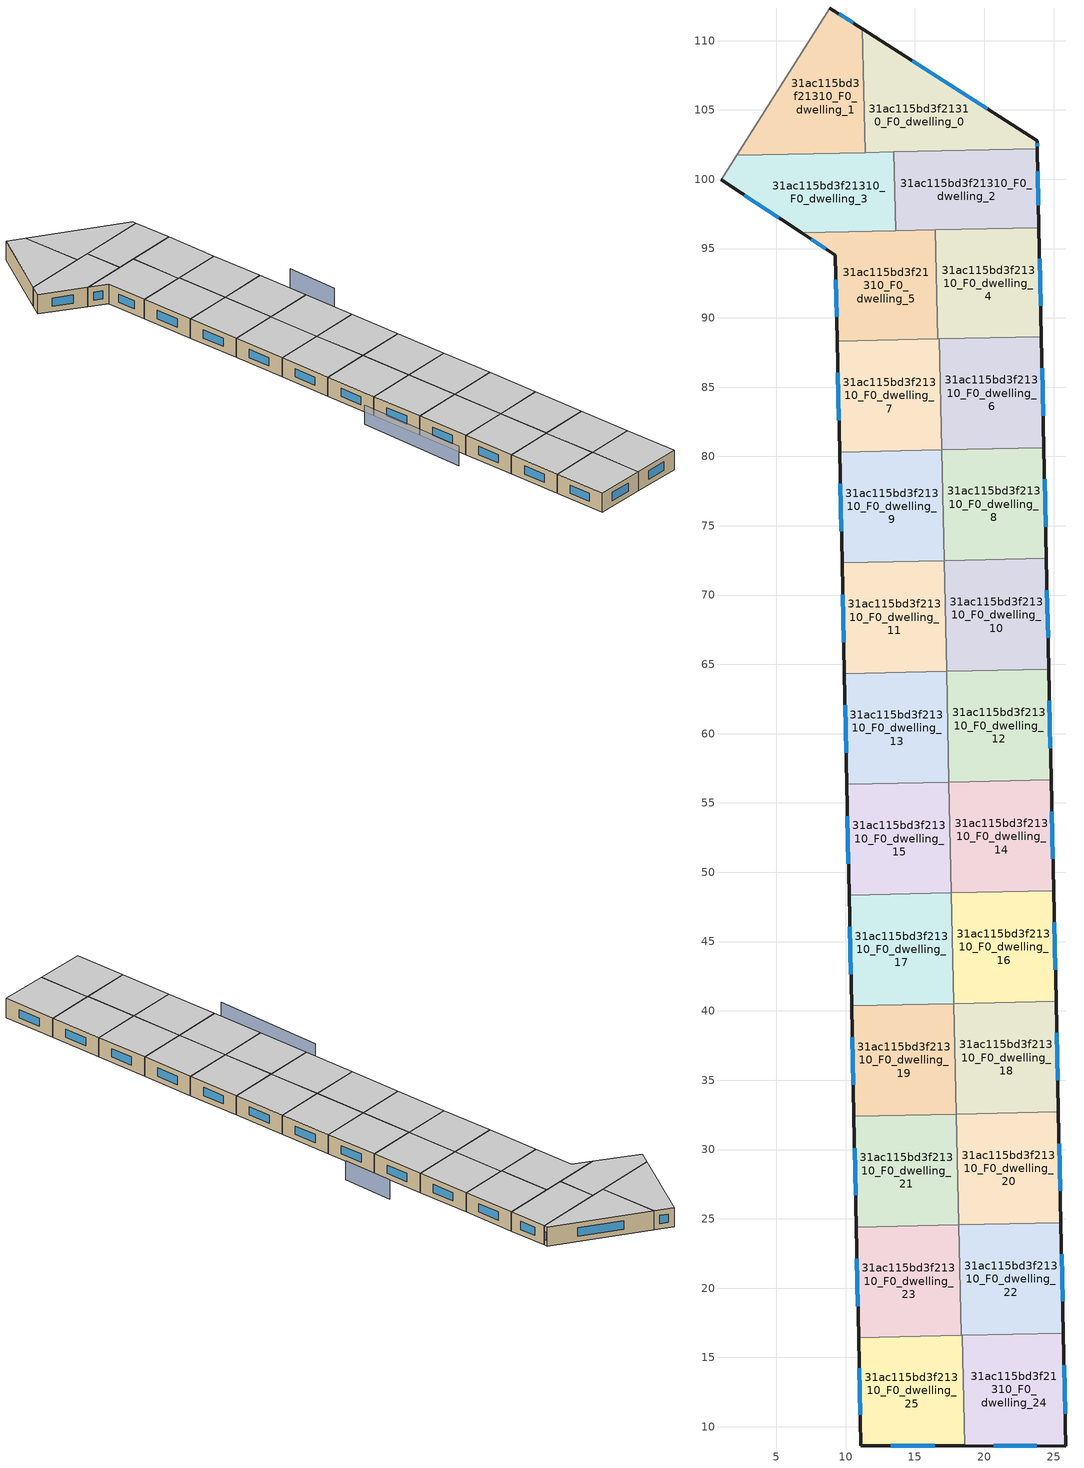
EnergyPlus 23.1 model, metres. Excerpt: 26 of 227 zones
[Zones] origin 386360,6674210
31ac115bd3f21310_F0_dwelling_0
 floor ground (EU_floor_Construction): 23.81,102.76 23.82,102.2 11.4,101.92 11.21,110.84 z0
 wall outside (EU_wall_Construction): 23.82,102.2 23.81,102.76 11.21,110.84 z0:3
 wall to 31ac115bd3f21310_F0_dwelling_1 (EU_wall_Construction): 11.21,110.84 11.4,101.92 z0:3
 wall to 31ac115bd3f21310_F0_dwelling_2 (EU_wall_Construction): 13.48,101.97 23.82,102.2 z0:3
 wall to 31ac115bd3f21310_F0_dwelling_3 (EU_wall_Construction): 11.4,101.92 13.48,101.97 z0:3
 window (EU_Window_Construction): 20.21,105.07 14.81,108.54 / 23.82,102.36 23.81,102.6 z0.86:2.14
 ceiling to 31ac115bd3f21310_F1_dwelling_0 (EU_floor_Construction): 23.82,102.2 23.81,102.76 11.21,110.84 11.4,101.92 z3
31ac115bd3f21310_F0_dwelling_1
 floor ground (EU_floor_Construction): 11.21,110.84 11.4,101.92 2.14,101.72 8.86,112.35 z0
 wall outside (EU_wall_Construction): 11.21,110.84 8.86,112.35 z0:3
 wall adiabatic (EU_wall_Construction): 8.86,112.35 2.14,101.72 z0:3
 wall to 31ac115bd3f21310_F0_dwelling_3 (EU_wall_Construction): 2.14,101.72 11.4,101.92 z0:3
 window (EU_Window_Construction): 10.54,111.28 9.53,111.92 z0.86:2.14
 ceiling to 31ac115bd3f21310_F1_dwelling_1 (EU_floor_Construction): 11.4,101.92 11.21,110.84 8.86,112.35 2.14,101.72 z3
31ac115bd3f21310_F0_dwelling_10
 floor ground (EU_floor_Construction): 24.47,72.65 24.65,64.65 17.28,64.49 17.11,72.48 z0
 wall outside (EU_wall_Construction): 24.65,64.65 24.47,72.65 z0:3
 wall to 31ac115bd3f21310_F0_dwelling_11 (EU_wall_Construction): 17.11,72.48 17.28,64.49 z0:3
 wall to 31ac115bd3f21310_F0_dwelling_12 (EU_wall_Construction): 17.28,64.49 24.65,64.65 z0:3
 wall to 31ac115bd3f21310_F0_dwelling_8 (EU_wall_Construction): 24.47,72.65 17.11,72.48 z0:3
 window (EU_Window_Construction): 24.6,66.94 24.53,70.36 z0.86:2.14
 ceiling to 31ac115bd3f21310_F1_dwelling_10 (EU_floor_Construction): 24.65,64.65 24.47,72.65 17.11,72.48 17.28,64.49 z3
31ac115bd3f21310_F0_dwelling_11
 floor ground (EU_floor_Construction): 17.11,72.48 17.28,64.49 9.91,64.33 9.74,72.32 z0
 wall outside (EU_wall_Construction): 9.74,72.32 9.91,64.33 z0:3
 wall to 31ac115bd3f21310_F0_dwelling_9 (EU_wall_Construction): 17.11,72.48 9.74,72.32 z0:3
 wall to 31ac115bd3f21310_F0_dwelling_13 (EU_wall_Construction): 9.91,64.33 17.28,64.49 z0:3
 window (EU_Window_Construction): 9.79,70.04 9.86,66.61 z0.86:2.14
 ceiling to 31ac115bd3f21310_F1_dwelling_11 (EU_floor_Construction): 17.28,64.49 17.11,72.48 9.74,72.32 9.91,64.33 z3
31ac115bd3f21310_F0_dwelling_12
 floor ground (EU_floor_Construction): 24.65,64.65 24.83,56.66 17.46,56.5 17.28,64.49 z0
 wall outside (EU_wall_Construction): 24.83,56.66 24.65,64.65 z0:3
 wall to 31ac115bd3f21310_F0_dwelling_13 (EU_wall_Construction): 17.28,64.49 17.46,56.5 z0:3
 wall to 31ac115bd3f21310_F0_dwelling_14 (EU_wall_Construction): 17.46,56.5 24.83,56.66 z0:3
 window (EU_Window_Construction): 24.78,58.95 24.7,62.37 z0.86:2.14
 ceiling to 31ac115bd3f21310_F1_dwelling_12 (EU_floor_Construction): 24.83,56.66 24.65,64.65 17.28,64.49 17.46,56.5 z3
31ac115bd3f21310_F0_dwelling_13
 floor ground (EU_floor_Construction): 17.28,64.49 17.46,56.5 10.09,56.34 9.91,64.33 z0
 wall outside (EU_wall_Construction): 9.91,64.33 10.09,56.34 z0:3
 wall to 31ac115bd3f21310_F0_dwelling_15 (EU_wall_Construction): 10.09,56.34 17.46,56.5 z0:3
 window (EU_Window_Construction): 9.96,62.05 10.04,58.62 z0.86:2.14
 ceiling to 31ac115bd3f21310_F1_dwelling_13 (EU_floor_Construction): 17.46,56.5 17.28,64.49 9.91,64.33 10.09,56.34 z3
31ac115bd3f21310_F0_dwelling_14
 floor ground (EU_floor_Construction): 24.83,56.66 25.01,48.68 17.63,48.51 17.46,56.5 z0
 wall outside (EU_wall_Construction): 25.01,48.68 24.83,56.66 z0:3
 wall to 31ac115bd3f21310_F0_dwelling_15 (EU_wall_Construction): 17.46,56.5 17.63,48.51 25.01,48.68 z0:3
 window (EU_Window_Construction): 24.95,50.96 24.88,54.38 z0.86:2.14
 ceiling to 31ac115bd3f21310_F1_dwelling_14 (EU_floor_Construction): 25.01,48.68 24.83,56.66 17.46,56.5 17.63,48.51 z3
31ac115bd3f21310_F0_dwelling_15
 floor ground (EU_floor_Construction): 17.46,56.5 17.63,48.51 10.26,48.35 10.09,56.34 z0
 wall outside (EU_wall_Construction): 10.09,56.34 10.26,48.35 z0:3
 wall to 31ac115bd3f21310_F0_dwelling_16 (EU_wall_Construction): 17.63,48.51 25.01,48.68 z0:3
 wall to 31ac115bd3f21310_F0_dwelling_17 (EU_wall_Construction): 10.26,48.35 17.63,48.51 z0:3
 window (EU_Window_Construction): 10.13,54.06 10.21,50.63 z0.86:2.14
 ceiling to 31ac115bd3f21310_F1_dwelling_15 (EU_floor_Construction): 17.63,48.51 17.46,56.5 10.09,56.34 10.26,48.35 z3
31ac115bd3f21310_F0_dwelling_16
 floor ground (EU_floor_Construction): 25.01,48.68 25.18,40.69 17.81,40.53 17.63,48.51 z0
 wall outside (EU_wall_Construction): 25.18,40.69 25.01,48.68 z0:3
 wall to 31ac115bd3f21310_F0_dwelling_17 (EU_wall_Construction): 17.63,48.51 17.81,40.53 z0:3
 wall to 31ac115bd3f21310_F0_dwelling_18 (EU_wall_Construction): 17.81,40.53 25.18,40.69 z0:3
 window (EU_Window_Construction): 25.13,42.97 25.06,46.4 z0.86:2.14
 ceiling to 31ac115bd3f21310_F1_dwelling_16 (EU_floor_Construction): 25.18,40.69 25.01,48.68 17.63,48.51 17.81,40.53 z3
31ac115bd3f21310_F0_dwelling_17
 floor ground (EU_floor_Construction): 17.63,48.51 17.81,40.53 10.43,40.37 10.26,48.35 z0
 wall outside (EU_wall_Construction): 10.26,48.35 10.43,40.37 z0:3
 wall to 31ac115bd3f21310_F0_dwelling_19 (EU_wall_Construction): 10.43,40.37 17.8,40.53 z0:3
 window (EU_Window_Construction): 10.31,46.07 10.38,42.65 z0.86:2.14
 ceiling to 31ac115bd3f21310_F1_dwelling_17 (EU_floor_Construction): 17.81,40.53 17.63,48.51 10.26,48.35 10.43,40.37 z3
31ac115bd3f21310_F0_dwelling_18
 floor ground (EU_floor_Construction): 25.18,40.69 25.36,32.71 17.98,32.55 17.8,40.53 z0
 wall outside (EU_wall_Construction): 25.36,32.71 25.18,40.69 z0:3
 wall to 31ac115bd3f21310_F0_dwelling_19 (EU_wall_Construction): 17.8,40.53 17.98,32.55 z0:3
 wall to 31ac115bd3f21310_F0_dwelling_20 (EU_wall_Construction): 17.98,32.55 25.36,32.71 z0:3
 window (EU_Window_Construction): 25.31,34.99 25.23,38.41 z0.86:2.14
 ceiling to 31ac115bd3f21310_F1_dwelling_18 (EU_floor_Construction): 25.36,32.71 25.18,40.69 17.8,40.53 17.98,32.55 z3
31ac115bd3f21310_F0_dwelling_19
 floor ground (EU_floor_Construction): 17.8,40.53 17.98,32.55 10.6,32.38 10.43,40.37 z0
 wall outside (EU_wall_Construction): 10.43,40.37 10.6,32.38 z0:3
 wall to 31ac115bd3f21310_F0_dwelling_21 (EU_wall_Construction): 10.6,32.38 17.98,32.55 z0:3
 window (EU_Window_Construction): 10.48,38.09 10.55,34.67 z0.86:2.14
 ceiling to 31ac115bd3f21310_F1_dwelling_19 (EU_floor_Construction): 17.98,32.55 17.8,40.53 10.43,40.37 10.6,32.38 z3
31ac115bd3f21310_F0_dwelling_2
 floor ground (EU_floor_Construction): 23.82,102.2 23.95,96.5 13.61,96.28 13.48,101.97 z0
 wall outside (EU_wall_Construction): 23.95,96.5 23.82,102.2 z0:3
 wall to 31ac115bd3f21310_F0_dwelling_3 (EU_wall_Construction): 13.48,101.97 13.61,96.28 z0:3
 wall to 31ac115bd3f21310_F0_dwelling_4 (EU_wall_Construction): 16.46,96.34 23.95,96.5 z0:3
 wall to 31ac115bd3f21310_F0_dwelling_5 (EU_wall_Construction): 13.61,96.28 16.46,96.34 z0:3
 window (EU_Window_Construction): 23.91,98.13 23.86,100.57 z0.86:2.14
 ceiling to 31ac115bd3f21310_F1_dwelling_2 (EU_floor_Construction): 23.95,96.5 23.82,102.2 13.48,101.97 13.61,96.28 z3
31ac115bd3f21310_F0_dwelling_20
 floor ground (EU_floor_Construction): 25.36,32.71 25.53,24.73 18.15,24.57 17.98,32.55 z0
 wall outside (EU_wall_Construction): 25.53,24.73 25.36,32.71 z0:3
 wall to 31ac115bd3f21310_F0_dwelling_21 (EU_wall_Construction): 17.98,32.55 18.15,24.57 z0:3
 wall to 31ac115bd3f21310_F0_dwelling_22 (EU_wall_Construction): 18.15,24.57 25.53,24.73 z0:3
 window (EU_Window_Construction): 25.48,27.01 25.41,30.43 z0.86:2.14
 ceiling to 31ac115bd3f21310_F1_dwelling_20 (EU_floor_Construction): 25.53,24.73 25.36,32.71 17.98,32.55 18.15,24.57 z3
31ac115bd3f21310_F0_dwelling_21
 floor ground (EU_floor_Construction): 17.98,32.55 18.15,24.57 10.77,24.41 10.6,32.38 z0
 wall outside (EU_wall_Construction): 10.6,32.38 10.77,24.41 z0:3
 wall to 31ac115bd3f21310_F0_dwelling_23 (EU_wall_Construction): 10.77,24.41 18.15,24.57 z0:3
 window (EU_Window_Construction): 10.65,30.11 10.72,26.69 z0.86:2.14
 ceiling to 31ac115bd3f21310_F1_dwelling_21 (EU_floor_Construction): 18.15,24.57 17.98,32.55 10.6,32.38 10.77,24.41 z3
31ac115bd3f21310_F0_dwelling_22
 floor ground (EU_floor_Construction): 25.53,24.73 25.71,16.76 18.33,16.59 18.15,24.57 z0
 wall outside (EU_wall_Construction): 25.71,16.76 25.53,24.73 z0:3
 wall to 31ac115bd3f21310_F0_dwelling_23 (EU_wall_Construction): 18.15,24.57 18.33,16.59 z0:3
 wall to 31ac115bd3f21310_F0_dwelling_24 (EU_wall_Construction): 18.41,16.6 25.71,16.76 z0:3
 wall to 31ac115bd3f21310_F0_dwelling_25 (EU_wall_Construction): 18.33,16.59 18.41,16.6 z0:3
 window (EU_Window_Construction): 25.66,19.04 25.58,22.45 z0.86:2.14
 ceiling to 31ac115bd3f21310_F1_dwelling_22 (EU_floor_Construction): 25.71,16.76 25.53,24.73 18.15,24.57 18.33,16.59 z3
31ac115bd3f21310_F0_dwelling_23
 floor ground (EU_floor_Construction): 18.15,24.57 18.33,16.59 10.94,16.43 10.77,24.41 z0
 wall outside (EU_wall_Construction): 10.77,24.41 10.94,16.43 z0:3
 wall to 31ac115bd3f21310_F0_dwelling_25 (EU_wall_Construction): 10.94,16.43 18.33,16.59 z0:3
 window (EU_Window_Construction): 10.82,22.13 10.89,18.71 z0.86:2.14
 ceiling to 31ac115bd3f21310_F1_dwelling_23 (EU_floor_Construction): 18.33,16.59 18.15,24.57 10.77,24.41 10.94,16.43 z3
31ac115bd3f21310_F0_dwelling_24
 floor ground (EU_floor_Construction): 25.71,16.76 25.89,8.61 18.58,8.62 18.41,16.6 z0
 wall outside (EU_wall_Construction): 18.58,8.62 25.89,8.61 25.71,16.76 z0:3
 wall to 31ac115bd3f21310_F0_dwelling_25 (EU_wall_Construction): 18.41,16.6 18.58,8.62 z0:3
 window (EU_Window_Construction): 20.67,8.62 23.8,8.61 / 25.84,10.94 25.76,14.43 z0.86:2.14
 ceiling to 31ac115bd3f21310_F1_dwelling_24 (EU_floor_Construction): 25.89,8.61 25.71,16.76 18.41,16.6 18.58,8.62 z3
31ac115bd3f21310_F0_dwelling_25
 floor ground (EU_floor_Construction): 18.41,16.6 18.58,8.62 11.11,8.63 10.94,16.43 z0
 wall outside (EU_wall_Construction): 10.94,16.43 11.11,8.63 18.58,8.62 z0:3
 window (EU_Window_Construction): 13.24,8.63 16.45,8.62 / 10.99,14.2 11.06,10.86 z0.86:2.14
 ceiling to 31ac115bd3f21310_F1_dwelling_25 (EU_floor_Construction): 18.58,8.62 18.41,16.6 10.94,16.43 11.11,8.63 z3
31ac115bd3f21310_F0_dwelling_3
 floor ground (EU_floor_Construction): 13.48,101.97 13.61,96.28 6.83,96.13 1.02,99.95 2.14,101.72 z0
 wall outside (EU_wall_Construction): 1.02,99.95 6.83,96.13 z0:3
 wall adiabatic (EU_wall_Construction): 2.14,101.72 1.02,99.95 z0:3
 wall to 31ac115bd3f21310_F0_dwelling_5 (EU_wall_Construction): 6.83,96.13 13.61,96.28 z0:3
 window (EU_Window_Construction): 2.68,98.86 5.17,97.22 z0.86:2.14
 ceiling to 31ac115bd3f21310_F1_dwelling_3 (EU_floor_Construction): 13.61,96.28 13.48,101.97 2.14,101.72 1.02,99.95 6.83,96.13 z3
31ac115bd3f21310_F0_dwelling_4
 floor ground (EU_floor_Construction): 23.95,96.5 24.12,88.64 16.64,88.47 16.46,96.34 z0
 wall outside (EU_wall_Construction): 24.12,88.64 23.95,96.5 z0:3
 wall to 31ac115bd3f21310_F0_dwelling_5 (EU_wall_Construction): 16.46,96.34 16.64,88.47 z0:3
 wall to 31ac115bd3f21310_F0_dwelling_6 (EU_wall_Construction): 16.76,88.48 24.12,88.64 z0:3
 wall to 31ac115bd3f21310_F0_dwelling_7 (EU_wall_Construction): 16.64,88.47 16.76,88.48 z0:3
 window (EU_Window_Construction): 24.07,90.89 24,94.26 z0.86:2.14
 ceiling to 31ac115bd3f21310_F1_dwelling_4 (EU_floor_Construction): 24.12,88.64 23.95,96.5 16.46,96.34 16.64,88.47 z3
31ac115bd3f21310_F0_dwelling_5
 floor ground (EU_floor_Construction): 16.46,96.34 16.64,88.47 9.4,88.31 9.27,94.52 6.83,96.13 z0
 wall outside (EU_wall_Construction): 6.83,96.13 9.27,94.52 9.4,88.31 z0:3
 wall to 31ac115bd3f21310_F0_dwelling_7 (EU_wall_Construction): 9.4,88.31 16.64,88.47 z0:3
 window (EU_Window_Construction): 9.3,92.75 9.36,90.09 / 7.52,95.67 8.57,94.98 z0.86:2.14
 ceiling to 31ac115bd3f21310_F1_dwelling_5 (EU_floor_Construction): 16.64,88.47 16.46,96.34 6.83,96.13 9.27,94.52 9.4,88.31 z3
31ac115bd3f21310_F0_dwelling_6
 floor ground (EU_floor_Construction): 24.12,88.64 24.3,80.64 16.93,80.48 16.76,88.48 z0
 wall outside (EU_wall_Construction): 24.3,80.64 24.12,88.64 z0:3
 wall to 31ac115bd3f21310_F0_dwelling_7 (EU_wall_Construction): 16.76,88.48 16.93,80.48 z0:3
 wall to 31ac115bd3f21310_F0_dwelling_8 (EU_wall_Construction): 16.93,80.48 24.3,80.64 z0:3
 window (EU_Window_Construction): 24.25,82.93 24.17,86.35 z0.86:2.14
 ceiling to 31ac115bd3f21310_F1_dwelling_6 (EU_floor_Construction): 24.3,80.64 24.12,88.64 16.76,88.48 16.93,80.48 z3
31ac115bd3f21310_F0_dwelling_7
 floor ground (EU_floor_Construction): 16.76,88.48 16.93,80.48 9.57,80.32 9.4,88.31 z0
 wall outside (EU_wall_Construction): 9.4,88.31 9.57,80.32 z0:3
 wall to 31ac115bd3f21310_F0_dwelling_9 (EU_wall_Construction): 9.57,80.32 16.93,80.48 z0:3
 window (EU_Window_Construction): 9.45,86.03 9.52,82.6 z0.86:2.14
 ceiling to 31ac115bd3f21310_F1_dwelling_7 (EU_floor_Construction): 16.93,80.48 16.76,88.48 9.4,88.31 9.57,80.32 z3
31ac115bd3f21310_F0_dwelling_8
 floor ground (EU_floor_Construction): 24.3,80.64 24.47,72.65 17.11,72.48 16.93,80.48 z0
 wall outside (EU_wall_Construction): 24.47,72.65 24.3,80.64 z0:3
 wall to 31ac115bd3f21310_F0_dwelling_9 (EU_wall_Construction): 16.93,80.48 17.11,72.48 z0:3
 window (EU_Window_Construction): 24.42,74.93 24.35,78.36 z0.86:2.14
 ceiling to 31ac115bd3f21310_F1_dwelling_8 (EU_floor_Construction): 24.47,72.65 24.3,80.64 16.93,80.48 17.11,72.48 z3
31ac115bd3f21310_F0_dwelling_9
 floor ground (EU_floor_Construction): 16.93,80.48 17.11,72.48 9.74,72.32 9.57,80.32 z0
 wall outside (EU_wall_Construction): 9.57,80.32 9.74,72.32 z0:3
 window (EU_Window_Construction): 9.62,78.03 9.69,74.6 z0.86:2.14
 ceiling to 31ac115bd3f21310_F1_dwelling_9 (EU_floor_Construction): 17.11,72.48 16.93,80.48 9.57,80.32 9.74,72.32 z3
shading: 7.79,47.81 7.79,31.21 / 28.29,70.88 28.26,78.66 z0:3
[Building]
EU S2 Campaign: North Axis=0; Terrain=City; Solar Distribution=FullExterior
[Site:Location]
Helsinki-Vantaa.AP: Latitude=60.317; Longitude=24.963; Time Zone=2; Elevation=54.6
[SizingPeriod:WeatherFileDays]
AnnualSizingPeriod: Begin Month=1; Begin Day of Month=1; End Month=12; End Day of Month=31; Day of Week for Start Day=Monday; Use Weather File Daylight Saving Period=No; Use Weather File Rain and Snow Indicators=No
[MATERIAL]
EU_InternalMass_Material: Roughness=MediumRough; Thickness=0.1; Conductivity=1; Density=1800; Specific Heat=900; Thermal Absorptance=0.9; Solar Absorptance=0.7; Visible Absorptance=0.7
[MATERIAL:NOMASS] Roughness=MediumRough; Thermal Absorptance=0.9; Solar Absorptance=0.7; Visible Absorptance=0.7
Name | Thermal Resistance
EU_wall_NoMass | 1.10183
EU_floor_NoMass | 1.70606
[WINDOWMATERIAL:SIMPLEGLAZINGSYSTEM]
EU_Window_SimpleGlazing: UFactor=3.11035; Solar Heat Gain Coefficient=0.8; Visible Transmittance=0.8
[CONSTRUCTION]
EU_wall_Construction: EU_wall_NoMass
EU_floor_Construction: EU_floor_NoMass
EU_Window_Construction: EU_Window_SimpleGlazing
EU_InternalMass_Construction: EU_InternalMass_Material
[ZONE] Type=1; Multiplier=1; Ceiling Height=autocalculate; Floor Area=autocalculate; Part of Total Floor Area=Yes
Name | Volume
31ac115bd3f21310_F0_dwelling_0 | 176.755
31ac115bd3f21310_F0_dwelling_1; 31ac115bd3f21310_F0_dwelling_8 | 176.736
31ac115bd3f21310_F0_dwelling_10 | 176.742
31ac115bd3f21310_F0_dwelling_11 | 176.74
31ac115bd3f21310_F0_dwelling_12 | 176.758
31ac115bd3f21310_F0_dwelling_13 | 176.756
31ac115bd3f21310_F0_dwelling_14; 31ac115bd3f21310_F0_dwelling_25; 31ac115bd3f21310_F0_dwelling_7 | 176.752
31ac115bd3f21310_F0_dwelling_15 | 176.771
31ac115bd3f21310_F0_dwelling_16 | 176.768
31ac115bd3f21310_F0_dwelling_17; 31ac115bd3f21310_F0_dwelling_2 | 176.744
31ac115bd3f21310_F0_dwelling_18 | 176.75
31ac115bd3f21310_F0_dwelling_19 | 176.737
31ac115bd3f21310_F0_dwelling_20 | 176.731
31ac115bd3f21310_F0_dwelling_21; 31ac115bd3f21310_F0_dwelling_3 | 176.754
31ac115bd3f21310_F0_dwelling_22; 31ac115bd3f21310_F0_dwelling_9 | 176.747
31ac115bd3f21310_F0_dwelling_23 | 176.748
31ac115bd3f21310_F0_dwelling_24 | 176.746
31ac115bd3f21310_F0_dwelling_4 | 176.741
31ac115bd3f21310_F0_dwelling_5 | 176.782
31ac115bd3f21310_F0_dwelling_6 | 176.73
[INTERNALMASS] Construction=EU_InternalMass_Construction
Name | Zone or ZoneList | Surface Area
31ac115bd3f21310_F0_dwelling_0_EU_InternalMass | 31ac115bd3f21310_F0_dwelling_0 | 58.9141
31ac115bd3f21310_F0_dwelling_1_EU_InternalMass | 31ac115bd3f21310_F0_dwelling_1 | 58.9116
31ac115bd3f21310_F0_dwelling_2_EU_InternalMass | 31ac115bd3f21310_F0_dwelling_2 | 58.9162
31ac115bd3f21310_F0_dwelling_3_EU_InternalMass | 31ac115bd3f21310_F0_dwelling_3 | 58.9176
31ac115bd3f21310_F0_dwelling_4_EU_InternalMass | 31ac115bd3f21310_F0_dwelling_4 | 58.9155
31ac115bd3f21310_F0_dwelling_5_EU_InternalMass | 31ac115bd3f21310_F0_dwelling_5 | 58.9284
31ac115bd3f21310_F0_dwelling_6_EU_InternalMass | 31ac115bd3f21310_F0_dwelling_6 | 58.9122
31ac115bd3f21310_F0_dwelling_7_EU_InternalMass | 31ac115bd3f21310_F0_dwelling_7 | 58.9176
31ac115bd3f21310_F0_dwelling_8_EU_InternalMass | 31ac115bd3f21310_F0_dwelling_8 | 58.914
31ac115bd3f21310_F0_dwelling_9_EU_InternalMass | 31ac115bd3f21310_F0_dwelling_9 | 58.9157
31ac115bd3f21310_F0_dwelling_10_EU_InternalMass | 31ac115bd3f21310_F0_dwelling_10 | 58.9118
31ac115bd3f21310_F0_dwelling_11_EU_InternalMass | 31ac115bd3f21310_F0_dwelling_11 | 58.9155
31ac115bd3f21310_F0_dwelling_12_EU_InternalMass | 31ac115bd3f21310_F0_dwelling_12 | 58.919
31ac115bd3f21310_F0_dwelling_13_EU_InternalMass | 31ac115bd3f21310_F0_dwelling_13 | 58.9188
31ac115bd3f21310_F0_dwelling_14_EU_InternalMass | 31ac115bd3f21310_F0_dwelling_14 | 58.919
31ac115bd3f21310_F0_dwelling_15_EU_InternalMass | 31ac115bd3f21310_F0_dwelling_15 | 58.9292
31ac115bd3f21310_F0_dwelling_16_EU_InternalMass | 31ac115bd3f21310_F0_dwelling_16 | 58.9206
31ac115bd3f21310_F0_dwelling_17_EU_InternalMass | 31ac115bd3f21310_F0_dwelling_17 | 58.9144
31ac115bd3f21310_F0_dwelling_18_EU_InternalMass | 31ac115bd3f21310_F0_dwelling_18 | 58.9166
31ac115bd3f21310_F0_dwelling_19_EU_InternalMass | 31ac115bd3f21310_F0_dwelling_19 | 58.9141
31ac115bd3f21310_F0_dwelling_20_EU_InternalMass | 31ac115bd3f21310_F0_dwelling_20 | 58.9104
31ac115bd3f21310_F0_dwelling_21_EU_InternalMass | 31ac115bd3f21310_F0_dwelling_21 | 58.9158
31ac115bd3f21310_F0_dwelling_22_EU_InternalMass | 31ac115bd3f21310_F0_dwelling_22 | 58.9177
31ac115bd3f21310_F0_dwelling_23_EU_InternalMass | 31ac115bd3f21310_F0_dwelling_23 | 58.9157
31ac115bd3f21310_F0_dwelling_24_EU_InternalMass | 31ac115bd3f21310_F0_dwelling_24 | 58.9152
31ac115bd3f21310_F0_dwelling_25_EU_InternalMass | 31ac115bd3f21310_F0_dwelling_25 | 58.9186
[OTHEREQUIPMENT] Fuel Type=Electricity; Design Level Calculation Method=Watts/Area; Power per Zone Floor Area=1; Fraction Latent=0; Fraction Radiant=0; Fraction Lost=0; Carbon Dioxide Generation Rate=0; EndUse Subcategory=EU_Step8_InternalGains
Name | Zone or ZoneList or Space or SpaceList | Schedule
EU_Step8_InternalGain_31ac115bd3f21310_F0_dwelling_0_f000 | 31ac115bd3f21310_F0_dwelling_0 | EU_Step8_GainSchedule_31ac115bd3f21310_F0_dwelling_0_f000
EU_Step8_InternalGain_31ac115bd3f21310_F0_dwelling_1_f000 | 31ac115bd3f21310_F0_dwelling_1 | EU_Step8_GainSchedule_31ac115bd3f21310_F0_dwelling_1_f000
EU_Step8_InternalGain_31ac115bd3f21310_F0_dwelling_2_f000 | 31ac115bd3f21310_F0_dwelling_2 | EU_Step8_GainSchedule_31ac115bd3f21310_F0_dwelling_2_f000
EU_Step8_InternalGain_31ac115bd3f21310_F0_dwelling_3_f000 | 31ac115bd3f21310_F0_dwelling_3 | EU_Step8_GainSchedule_31ac115bd3f21310_F0_dwelling_3_f000
EU_Step8_InternalGain_31ac115bd3f21310_F0_dwelling_4_f000 | 31ac115bd3f21310_F0_dwelling_4 | EU_Step8_GainSchedule_31ac115bd3f21310_F0_dwelling_4_f000
EU_Step8_InternalGain_31ac115bd3f21310_F0_dwelling_5_f000 | 31ac115bd3f21310_F0_dwelling_5 | EU_Step8_GainSchedule_31ac115bd3f21310_F0_dwelling_5_f000
EU_Step8_InternalGain_31ac115bd3f21310_F0_dwelling_6_f000 | 31ac115bd3f21310_F0_dwelling_6 | EU_Step8_GainSchedule_31ac115bd3f21310_F0_dwelling_6_f000
EU_Step8_InternalGain_31ac115bd3f21310_F0_dwelling_7_f000 | 31ac115bd3f21310_F0_dwelling_7 | EU_Step8_GainSchedule_31ac115bd3f21310_F0_dwelling_7_f000
EU_Step8_InternalGain_31ac115bd3f21310_F0_dwelling_8_f000 | 31ac115bd3f21310_F0_dwelling_8 | EU_Step8_GainSchedule_31ac115bd3f21310_F0_dwelling_8_f000
EU_Step8_InternalGain_31ac115bd3f21310_F0_dwelling_9_f000 | 31ac115bd3f21310_F0_dwelling_9 | EU_Step8_GainSchedule_31ac115bd3f21310_F0_dwelling_9_f000
EU_Step8_InternalGain_31ac115bd3f21310_F0_dwelling_10_f000 | 31ac115bd3f21310_F0_dwelling_10 | EU_Step8_GainSchedule_31ac115bd3f21310_F0_dwelling_10_f000
EU_Step8_InternalGain_31ac115bd3f21310_F0_dwelling_11_f000 | 31ac115bd3f21310_F0_dwelling_11 | EU_Step8_GainSchedule_31ac115bd3f21310_F0_dwelling_11_f000
EU_Step8_InternalGain_31ac115bd3f21310_F0_dwelling_12_f000 | 31ac115bd3f21310_F0_dwelling_12 | EU_Step8_GainSchedule_31ac115bd3f21310_F0_dwelling_12_f000
EU_Step8_InternalGain_31ac115bd3f21310_F0_dwelling_13_f000 | 31ac115bd3f21310_F0_dwelling_13 | EU_Step8_GainSchedule_31ac115bd3f21310_F0_dwelling_13_f000
EU_Step8_InternalGain_31ac115bd3f21310_F0_dwelling_14_f000 | 31ac115bd3f21310_F0_dwelling_14 | EU_Step8_GainSchedule_31ac115bd3f21310_F0_dwelling_14_f000
EU_Step8_InternalGain_31ac115bd3f21310_F0_dwelling_15_f000 | 31ac115bd3f21310_F0_dwelling_15 | EU_Step8_GainSchedule_31ac115bd3f21310_F0_dwelling_15_f000
EU_Step8_InternalGain_31ac115bd3f21310_F0_dwelling_16_f000 | 31ac115bd3f21310_F0_dwelling_16 | EU_Step8_GainSchedule_31ac115bd3f21310_F0_dwelling_16_f000
EU_Step8_InternalGain_31ac115bd3f21310_F0_dwelling_17_f000 | 31ac115bd3f21310_F0_dwelling_17 | EU_Step8_GainSchedule_31ac115bd3f21310_F0_dwelling_17_f000
EU_Step8_InternalGain_31ac115bd3f21310_F0_dwelling_18_f000 | 31ac115bd3f21310_F0_dwelling_18 | EU_Step8_GainSchedule_31ac115bd3f21310_F0_dwelling_18_f000
EU_Step8_InternalGain_31ac115bd3f21310_F0_dwelling_19_f000 | 31ac115bd3f21310_F0_dwelling_19 | EU_Step8_GainSchedule_31ac115bd3f21310_F0_dwelling_19_f000
EU_Step8_InternalGain_31ac115bd3f21310_F0_dwelling_20_f000 | 31ac115bd3f21310_F0_dwelling_20 | EU_Step8_GainSchedule_31ac115bd3f21310_F0_dwelling_20_f000
EU_Step8_InternalGain_31ac115bd3f21310_F0_dwelling_21_f000 | 31ac115bd3f21310_F0_dwelling_21 | EU_Step8_GainSchedule_31ac115bd3f21310_F0_dwelling_21_f000
EU_Step8_InternalGain_31ac115bd3f21310_F0_dwelling_22_f000 | 31ac115bd3f21310_F0_dwelling_22 | EU_Step8_GainSchedule_31ac115bd3f21310_F0_dwelling_22_f000
EU_Step8_InternalGain_31ac115bd3f21310_F0_dwelling_23_f000 | 31ac115bd3f21310_F0_dwelling_23 | EU_Step8_GainSchedule_31ac115bd3f21310_F0_dwelling_23_f000
EU_Step8_InternalGain_31ac115bd3f21310_F0_dwelling_24_f000 | 31ac115bd3f21310_F0_dwelling_24 | EU_Step8_GainSchedule_31ac115bd3f21310_F0_dwelling_24_f000
EU_Step8_InternalGain_31ac115bd3f21310_F0_dwelling_25_f000 | 31ac115bd3f21310_F0_dwelling_25 | EU_Step8_GainSchedule_31ac115bd3f21310_F0_dwelling_25_f000
[ZONEVENTILATION:DESIGNFLOWRATE] Schedule=EU_AlwaysOn; Design Flow Rate Calculation Method=AirChanges/Hour; Air Changes per Hour=0.756316; Ventilation Type=Natural; Fan Pressure Rise=0; Fan Total Efficiency=1; Constant Term Coefficient=1; Temperature Term Coefficient=0; Velocity Term Coefficient=0; Velocity Squared Term Coefficient=0; Minimum Indoor Temperature=-100; Maximum Indoor Temperature=100; Delta Temperature=-100; Minimum Outdoor Temperature=-100; Maximum Outdoor Temperature=100; Maximum Wind Speed=40
Name | Zone or ZoneList or Space or SpaceList
EU_ConstantAir_31ac115bd3f21310_F0_dwelling_0 | 31ac115bd3f21310_F0_dwelling_0
EU_ConstantAir_31ac115bd3f21310_F0_dwelling_1 | 31ac115bd3f21310_F0_dwelling_1
EU_ConstantAir_31ac115bd3f21310_F0_dwelling_2 | 31ac115bd3f21310_F0_dwelling_2
EU_ConstantAir_31ac115bd3f21310_F0_dwelling_3 | 31ac115bd3f21310_F0_dwelling_3
EU_ConstantAir_31ac115bd3f21310_F0_dwelling_4 | 31ac115bd3f21310_F0_dwelling_4
EU_ConstantAir_31ac115bd3f21310_F0_dwelling_5 | 31ac115bd3f21310_F0_dwelling_5
EU_ConstantAir_31ac115bd3f21310_F0_dwelling_6 | 31ac115bd3f21310_F0_dwelling_6
EU_ConstantAir_31ac115bd3f21310_F0_dwelling_7 | 31ac115bd3f21310_F0_dwelling_7
EU_ConstantAir_31ac115bd3f21310_F0_dwelling_8 | 31ac115bd3f21310_F0_dwelling_8
EU_ConstantAir_31ac115bd3f21310_F0_dwelling_9 | 31ac115bd3f21310_F0_dwelling_9
EU_ConstantAir_31ac115bd3f21310_F0_dwelling_10 | 31ac115bd3f21310_F0_dwelling_10
EU_ConstantAir_31ac115bd3f21310_F0_dwelling_11 | 31ac115bd3f21310_F0_dwelling_11
EU_ConstantAir_31ac115bd3f21310_F0_dwelling_12 | 31ac115bd3f21310_F0_dwelling_12
EU_ConstantAir_31ac115bd3f21310_F0_dwelling_13 | 31ac115bd3f21310_F0_dwelling_13
EU_ConstantAir_31ac115bd3f21310_F0_dwelling_14 | 31ac115bd3f21310_F0_dwelling_14
EU_ConstantAir_31ac115bd3f21310_F0_dwelling_15 | 31ac115bd3f21310_F0_dwelling_15
EU_ConstantAir_31ac115bd3f21310_F0_dwelling_16 | 31ac115bd3f21310_F0_dwelling_16
EU_ConstantAir_31ac115bd3f21310_F0_dwelling_17 | 31ac115bd3f21310_F0_dwelling_17
EU_ConstantAir_31ac115bd3f21310_F0_dwelling_18 | 31ac115bd3f21310_F0_dwelling_18
EU_ConstantAir_31ac115bd3f21310_F0_dwelling_19 | 31ac115bd3f21310_F0_dwelling_19
EU_ConstantAir_31ac115bd3f21310_F0_dwelling_20 | 31ac115bd3f21310_F0_dwelling_20
EU_ConstantAir_31ac115bd3f21310_F0_dwelling_21 | 31ac115bd3f21310_F0_dwelling_21
EU_ConstantAir_31ac115bd3f21310_F0_dwelling_22 | 31ac115bd3f21310_F0_dwelling_22
EU_ConstantAir_31ac115bd3f21310_F0_dwelling_23 | 31ac115bd3f21310_F0_dwelling_23
EU_ConstantAir_31ac115bd3f21310_F0_dwelling_24 | 31ac115bd3f21310_F0_dwelling_24
EU_ConstantAir_31ac115bd3f21310_F0_dwelling_25 | 31ac115bd3f21310_F0_dwelling_25
[HVACTEMPLATE:THERMOSTAT] Constant Heating Setpoint=20; Constant Cooling Setpoint=50
EU_HeatOnly_31ac115bd3f21310_F0_dwelling_0; EU_HeatOnly_31ac115bd3f21310_F0_dwelling_1; EU_HeatOnly_31ac115bd3f21310_F0_dwelling_2; EU_HeatOnly_31ac115bd3f21310_F0_dwelling_3; EU_HeatOnly_31ac115bd3f21310_F0_dwelling_4; EU_HeatOnly_31ac115bd3f21310_F0_dwelling_5; EU_HeatOnly_31ac115bd3f21310_F0_dwelling_6; EU_HeatOnly_31ac115bd3f21310_F0_dwelling_7; EU_HeatOnly_31ac115bd3f21310_F0_dwelling_8; EU_HeatOnly_31ac115bd3f21310_F0_dwelling_9; EU_HeatOnly_31ac115bd3f21310_F0_dwelling_10; EU_HeatOnly_31ac115bd3f21310_F0_dwelling_11; EU_HeatOnly_31ac115bd3f21310_F0_dwelling_12; EU_HeatOnly_31ac115bd3f21310_F0_dwelling_13; EU_HeatOnly_31ac115bd3f21310_F0_dwelling_14; EU_HeatOnly_31ac115bd3f21310_F0_dwelling_15; EU_HeatOnly_31ac115bd3f21310_F0_dwelling_16; EU_HeatOnly_31ac115bd3f21310_F0_dwelling_17; EU_HeatOnly_31ac115bd3f21310_F0_dwelling_18; EU_HeatOnly_31ac115bd3f21310_F0_dwelling_19; EU_HeatOnly_31ac115bd3f21310_F0_dwelling_20; EU_HeatOnly_31ac115bd3f21310_F0_dwelling_21; EU_HeatOnly_31ac115bd3f21310_F0_dwelling_22; EU_HeatOnly_31ac115bd3f21310_F0_dwelling_23; EU_HeatOnly_31ac115bd3f21310_F0_dwelling_24; EU_HeatOnly_31ac115bd3f21310_F0_dwelling_25; EU_HeatOnly_31ac115bd3f21310_F1_dwelling_0; EU_HeatOnly_31ac115bd3f21310_F1_dwelling_1; EU_HeatOnly_31ac115bd3f21310_F1_dwelling_2; EU_HeatOnly_31ac115bd3f21310_F1_dwelling_3; EU_HeatOnly_31ac115bd3f21310_F1_dwelling_4; EU_HeatOnly_31ac115bd3f21310_F1_dwelling_5; EU_HeatOnly_31ac115bd3f21310_F1_dwelling_6; EU_HeatOnly_31ac115bd3f21310_F1_dwelling_7; EU_HeatOnly_31ac115bd3f21310_F1_dwelling_8; EU_HeatOnly_31ac115bd3f21310_F1_dwelling_9; EU_HeatOnly_31ac115bd3f21310_F1_dwelling_10; EU_HeatOnly_31ac115bd3f21310_F1_dwelling_11; EU_HeatOnly_31ac115bd3f21310_F1_dwelling_12; EU_HeatOnly_31ac115bd3f21310_F1_dwelling_13; EU_HeatOnly_31ac115bd3f21310_F1_dwelling_14; EU_HeatOnly_31ac115bd3f21310_F1_dwelling_15; EU_HeatOnly_31ac115bd3f21310_F1_dwelling_16; EU_HeatOnly_31ac115bd3f21310_F1_dwelling_17; EU_HeatOnly_31ac115bd3f21310_F1_dwelling_18; EU_HeatOnly_31ac115bd3f21310_F1_dwelling_19; EU_HeatOnly_31ac115bd3f21310_F1_dwelling_20; EU_HeatOnly_31ac115bd3f21310_F1_dwelling_21; EU_HeatOnly_31ac115bd3f21310_F1_dwelling_22; EU_HeatOnly_31ac115bd3f21310_F1_dwelling_23; EU_HeatOnly_31ac115bd3f21310_F1_dwelling_24; EU_HeatOnly_31ac115bd3f21310_F1_dwelling_25; EU_HeatOnly_31ac115bd3f21310_F2_dwelling_0; EU_HeatOnly_31ac115bd3f21310_F2_dwelling_1; EU_HeatOnly_31ac115bd3f21310_F2_dwelling_2; EU_HeatOnly_31ac115bd3f21310_F2_dwelling_3; EU_HeatOnly_31ac115bd3f21310_F2_dwelling_4; EU_HeatOnly_31ac115bd3f21310_F2_dwelling_5; EU_HeatOnly_31ac115bd3f21310_F2_dwelling_6; EU_HeatOnly_31ac115bd3f21310_F2_dwelling_7; EU_HeatOnly_31ac115bd3f21310_F2_dwelling_8; EU_HeatOnly_31ac115bd3f21310_F2_dwelling_9; EU_HeatOnly_31ac115bd3f21310_F2_dwelling_10; EU_HeatOnly_31ac115bd3f21310_F2_dwelling_11; EU_HeatOnly_31ac115bd3f21310_F2_dwelling_12; EU_HeatOnly_31ac115bd3f21310_F2_dwelling_13; EU_HeatOnly_31ac115bd3f21310_F2_dwelling_14; EU_HeatOnly_31ac115bd3f21310_F2_dwelling_15; EU_HeatOnly_31ac115bd3f21310_F2_dwelling_16; EU_HeatOnly_31ac115bd3f21310_F2_dwelling_17; EU_HeatOnly_31ac115bd3f21310_F2_dwelling_18; EU_HeatOnly_31ac115bd3f21310_F2_dwelling_19; EU_HeatOnly_31ac115bd3f21310_F2_dwelling_20; EU_HeatOnly_31ac115bd3f21310_F2_dwelling_21; EU_HeatOnly_31ac115bd3f21310_F2_dwelling_22; EU_HeatOnly_31ac115bd3f21310_F2_dwelling_23; EU_HeatOnly_31ac115bd3f21310_F2_dwelling_24; EU_HeatOnly_31ac115bd3f21310_F3_dwelling_0; EU_HeatOnly_31ac115bd3f21310_F3_dwelling_1; EU_HeatOnly_31ac115bd3f21310_F3_dwelling_2; EU_HeatOnly_31ac115bd3f21310_F3_dwelling_3; EU_HeatOnly_31ac115bd3f21310_F3_dwelling_4; EU_HeatOnly_31ac115bd3f21310_F3_dwelling_5; EU_HeatOnly_31ac115bd3f21310_F3_dwelling_6; EU_HeatOnly_31ac115bd3f21310_F3_dwelling_7; EU_HeatOnly_31ac115bd3f21310_F3_dwelling_8; EU_HeatOnly_31ac115bd3f21310_F3_dwelling_9; EU_HeatOnly_31ac115bd3f21310_F3_dwelling_10; EU_HeatOnly_31ac115bd3f21310_F3_dwelling_11; EU_HeatOnly_31ac115bd3f21310_F3_dwelling_12; EU_HeatOnly_31ac115bd3f21310_F3_dwelling_13; EU_HeatOnly_31ac115bd3f21310_F3_dwelling_14; EU_HeatOnly_31ac115bd3f21310_F3_dwelling_15; EU_HeatOnly_31ac115bd3f21310_F3_dwelling_16; EU_HeatOnly_31ac115bd3f21310_F3_dwelling_17; EU_HeatOnly_31ac115bd3f21310_F3_dwelling_18; EU_HeatOnly_31ac115bd3f21310_F3_dwelling_19; EU_HeatOnly_31ac115bd3f21310_F3_dwelling_20; EU_HeatOnly_31ac115bd3f21310_F3_dwelling_21; EU_HeatOnly_31ac115bd3f21310_F3_dwelling_22; EU_HeatOnly_31ac115bd3f21310_F3_dwelling_23; EU_HeatOnly_31ac115bd3f21310_F3_dwelling_24; EU_HeatOnly_31ac115bd3f21310_F4_dwelling_0; EU_HeatOnly_31ac115bd3f21310_F4_dwelling_1; EU_HeatOnly_31ac115bd3f21310_F4_dwelling_2; EU_HeatOnly_31ac115bd3f21310_F4_dwelling_3; EU_HeatOnly_31ac115bd3f21310_F4_dwelling_4; EU_HeatOnly_31ac115bd3f21310_F4_dwelling_5; EU_HeatOnly_31ac115bd3f21310_F4_dwelling_6; EU_HeatOnly_31ac115bd3f21310_F4_dwelling_7; EU_HeatOnly_31ac115bd3f21310_F4_dwelling_8; EU_HeatOnly_31ac115bd3f21310_F4_dwelling_9; EU_HeatOnly_31ac115bd3f21310_F4_dwelling_10; EU_HeatOnly_31ac115bd3f21310_F4_dwelling_11; EU_HeatOnly_31ac115bd3f21310_F4_dwelling_12; EU_HeatOnly_31ac115bd3f21310_F4_dwelling_13; EU_HeatOnly_31ac115bd3f21310_F4_dwelling_14; EU_HeatOnly_31ac115bd3f21310_F4_dwelling_15; EU_HeatOnly_31ac115bd3f21310_F4_dwelling_16; EU_HeatOnly_31ac115bd3f21310_F4_dwelling_17; EU_HeatOnly_31ac115bd3f21310_F4_dwelling_18; EU_HeatOnly_31ac115bd3f21310_F4_dwelling_19; EU_HeatOnly_31ac115bd3f21310_F4_dwelling_20; EU_HeatOnly_31ac115bd3f21310_F4_dwelling_21; EU_HeatOnly_31ac115bd3f21310_F4_dwelling_22; EU_HeatOnly_31ac115bd3f21310_F4_dwelling_23; EU_HeatOnly_31ac115bd3f21310_F4_dwelling_24; EU_HeatOnly_31ac115bd3f21310_F5_dwelling_0; EU_HeatOnly_31ac115bd3f21310_F5_dwelling_1; EU_HeatOnly_31ac115bd3f21310_F5_dwelling_2; EU_HeatOnly_31ac115bd3f21310_F5_dwelling_3; EU_HeatOnly_31ac115bd3f21310_F5_dwelling_4; EU_HeatOnly_31ac115bd3f21310_F5_dwelling_5; EU_HeatOnly_31ac115bd3f21310_F5_dwelling_6; EU_HeatOnly_31ac115bd3f21310_F5_dwelling_7; EU_HeatOnly_31ac115bd3f21310_F5_dwelling_8; EU_HeatOnly_31ac115bd3f21310_F5_dwelling_9; EU_HeatOnly_31ac115bd3f21310_F5_dwelling_10; EU_HeatOnly_31ac115bd3f21310_F5_dwelling_11; EU_HeatOnly_31ac115bd3f21310_F5_dwelling_12; EU_HeatOnly_31ac115bd3f21310_F5_dwelling_13; EU_HeatOnly_31ac115bd3f21310_F5_dwelling_14; EU_HeatOnly_31ac115bd3f21310_F5_dwelling_15; EU_HeatOnly_31ac115bd3f21310_F5_dwelling_16; EU_HeatOnly_31ac115bd3f21310_F5_dwelling_17; EU_HeatOnly_31ac115bd3f21310_F5_dwelling_18; EU_HeatOnly_31ac115bd3f21310_F5_dwelling_19; EU_HeatOnly_31ac115bd3f21310_F5_dwelling_20; EU_HeatOnly_31ac115bd3f21310_F5_dwelling_21; EU_HeatOnly_31ac115bd3f21310_F5_dwelling_22; EU_HeatOnly_31ac115bd3f21310_F5_dwelling_23; EU_HeatOnly_31ac115bd3f21310_F5_dwelling_24; EU_HeatOnly_31ac115bd3f21310_F6_dwelling_0; EU_HeatOnly_31ac115bd3f21310_F6_dwelling_1; EU_HeatOnly_31ac115bd3f21310_F6_dwelling_2; EU_HeatOnly_31ac115bd3f21310_F6_dwelling_3; EU_HeatOnly_31ac115bd3f21310_F6_dwelling_4; EU_HeatOnly_31ac115bd3f21310_F6_dwelling_5; EU_HeatOnly_31ac115bd3f21310_F6_dwelling_6; EU_HeatOnly_31ac115bd3f21310_F6_dwelling_7; EU_HeatOnly_31ac115bd3f21310_F6_dwelling_8; EU_HeatOnly_31ac115bd3f21310_F6_dwelling_9; EU_HeatOnly_31ac115bd3f21310_F6_dwelling_10; EU_HeatOnly_31ac115bd3f21310_F6_dwelling_11; EU_HeatOnly_31ac115bd3f21310_F6_dwelling_12; EU_HeatOnly_31ac115bd3f21310_F6_dwelling_13; EU_HeatOnly_31ac115bd3f21310_F6_dwelling_14; EU_HeatOnly_31ac115bd3f21310_F6_dwelling_15; EU_HeatOnly_31ac115bd3f21310_F6_dwelling_16; EU_HeatOnly_31ac115bd3f21310_F6_dwelling_17; EU_HeatOnly_31ac115bd3f21310_F6_dwelling_18; EU_HeatOnly_31ac115bd3f21310_F6_dwelling_19; EU_HeatOnly_31ac115bd3f21310_F6_dwelling_20; EU_HeatOnly_31ac115bd3f21310_F6_dwelling_21; EU_HeatOnly_31ac115bd3f21310_F6_dwelling_22; EU_HeatOnly_31ac115bd3f21310_F6_dwelling_23; EU_HeatOnly_31ac115bd3f21310_F6_dwelling_24; EU_HeatOnly_31ac115bd3f21310_F7_dwelling_0; EU_HeatOnly_31ac115bd3f21310_F7_dwelling_1; EU_HeatOnly_31ac115bd3f21310_F7_dwelling_2; EU_HeatOnly_31ac115bd3f21310_F7_dwelling_3; EU_HeatOnly_31ac115bd3f21310_F7_dwelling_4; EU_HeatOnly_31ac115bd3f21310_F7_dwelling_5; EU_HeatOnly_31ac115bd3f21310_F7_dwelling_6; EU_HeatOnly_31ac115bd3f21310_F7_dwelling_7; EU_HeatOnly_31ac115bd3f21310_F7_dwelling_8; EU_HeatOnly_31ac115bd3f21310_F7_dwelling_9; EU_HeatOnly_31ac115bd3f21310_F7_dwelling_10; EU_HeatOnly_31ac115bd3f21310_F7_dwelling_11; EU_HeatOnly_31ac115bd3f21310_F7_dwelling_12; EU_HeatOnly_31ac115bd3f21310_F7_dwelling_13; EU_HeatOnly_31ac115bd3f21310_F7_dwelling_14; EU_HeatOnly_31ac115bd3f21310_F7_dwelling_15; EU_HeatOnly_31ac115bd3f21310_F7_dwelling_16; EU_HeatOnly_31ac115bd3f21310_F7_dwelling_17; EU_HeatOnly_31ac115bd3f21310_F7_dwelling_18; EU_HeatOnly_31ac115bd3f21310_F7_dwelling_19; EU_HeatOnly_31ac115bd3f21310_F7_dwelling_20; EU_HeatOnly_31ac115bd3f21310_F7_dwelling_21; EU_HeatOnly_31ac115bd3f21310_F7_dwelling_22; EU_HeatOnly_31ac115bd3f21310_F7_dwelling_23; EU_HeatOnly_31ac115bd3f21310_F7_dwelling_24; EU_HeatOnly_31ac115bd3f21310_F8_dwelling_0; EU_HeatOnly_31ac115bd3f21310_F8_dwelling_1; EU_HeatOnly_31ac115bd3f21310_F8_dwelling_2; EU_HeatOnly_31ac115bd3f21310_F8_dwelling_3; EU_HeatOnly_31ac115bd3f21310_F8_dwelling_4; EU_HeatOnly_31ac115bd3f21310_F8_dwelling_5; EU_HeatOnly_31ac115bd3f21310_F8_dwelling_6; EU_HeatOnly_31ac115bd3f21310_F8_dwelling_7; EU_HeatOnly_31ac115bd3f21310_F8_dwelling_8; EU_HeatOnly_31ac115bd3f21310_F8_dwelling_9; EU_HeatOnly_31ac115bd3f21310_F8_dwelling_10; EU_HeatOnly_31ac115bd3f21310_F8_dwelling_11; EU_HeatOnly_31ac115bd3f21310_F8_dwelling_12; EU_HeatOnly_31ac115bd3f21310_F8_dwelling_13; EU_HeatOnly_31ac115bd3f21310_F8_dwelling_14; EU_HeatOnly_31ac115bd3f21310_F8_dwelling_15; EU_HeatOnly_31ac115bd3f21310_F8_dwelling_16; EU_HeatOnly_31ac115bd3f21310_F8_dwelling_17; EU_HeatOnly_31ac115bd3f21310_F8_dwelling_18; EU_HeatOnly_31ac115bd3f21310_F8_dwelling_19; EU_HeatOnly_31ac115bd3f21310_F8_dwelling_20; EU_HeatOnly_31ac115bd3f21310_F8_dwelling_21; EU_HeatOnly_31ac115bd3f21310_F8_dwelling_22; EU_HeatOnly_31ac115bd3f21310_F8_dwelling_23; EU_HeatOnly_31ac115bd3f21310_F8_dwelling_24
[HVACTEMPLATE:ZONE:IDEALLOADSAIRSYSTEM] System Availability Schedule=EU_AlwaysOn; Maximum Heating Supply Air Temperature=50; Minimum Cooling Supply Air Temperature=13; Maximum Heating Supply Air Humidity Ratio=0.0156; Minimum Cooling Supply Air Humidity Ratio=0.0077; Heating Limit=NoLimit; Cooling Limit=NoLimit; Heating Availability Schedule=EU_AlwaysOn; Cooling Availability Schedule=EU_CoolingOff; Dehumidification Control Type=ConstantSensibleHeatRatio; Cooling Sensible Heat Ratio=0.7; Dehumidification Setpoint=60; Humidification Control Type=None; Humidification Setpoint=30; Outdoor Air Method=None; Outdoor Air Flow Rate per Person=0.00944; Outdoor Air Flow Rate per Zone Floor Area=0; Outdoor Air Flow Rate per Zone=0; Demand Controlled Ventilation Type=None; Outdoor Air Economizer Type=NoEconomizer; Heat Recovery Type=None; Sensible Heat Recovery Effectiveness=0.7; Latent Heat Recovery Effectiveness=0.65
Name | Template Thermostat
31ac115bd3f21310_F0_dwelling_0 | EU_HeatOnly_31ac115bd3f21310_F0_dwelling_0
31ac115bd3f21310_F0_dwelling_1 | EU_HeatOnly_31ac115bd3f21310_F0_dwelling_1
31ac115bd3f21310_F0_dwelling_2 | EU_HeatOnly_31ac115bd3f21310_F0_dwelling_2
31ac115bd3f21310_F0_dwelling_3 | EU_HeatOnly_31ac115bd3f21310_F0_dwelling_3
31ac115bd3f21310_F0_dwelling_4 | EU_HeatOnly_31ac115bd3f21310_F0_dwelling_4
31ac115bd3f21310_F0_dwelling_5 | EU_HeatOnly_31ac115bd3f21310_F0_dwelling_5
31ac115bd3f21310_F0_dwelling_6 | EU_HeatOnly_31ac115bd3f21310_F0_dwelling_6
31ac115bd3f21310_F0_dwelling_7 | EU_HeatOnly_31ac115bd3f21310_F0_dwelling_7
31ac115bd3f21310_F0_dwelling_8 | EU_HeatOnly_31ac115bd3f21310_F0_dwelling_8
31ac115bd3f21310_F0_dwelling_9 | EU_HeatOnly_31ac115bd3f21310_F0_dwelling_9
31ac115bd3f21310_F0_dwelling_10 | EU_HeatOnly_31ac115bd3f21310_F0_dwelling_10
31ac115bd3f21310_F0_dwelling_11 | EU_HeatOnly_31ac115bd3f21310_F0_dwelling_11
31ac115bd3f21310_F0_dwelling_12 | EU_HeatOnly_31ac115bd3f21310_F0_dwelling_12
31ac115bd3f21310_F0_dwelling_13 | EU_HeatOnly_31ac115bd3f21310_F0_dwelling_13
31ac115bd3f21310_F0_dwelling_14 | EU_HeatOnly_31ac115bd3f21310_F0_dwelling_14
31ac115bd3f21310_F0_dwelling_15 | EU_HeatOnly_31ac115bd3f21310_F0_dwelling_15
31ac115bd3f21310_F0_dwelling_16 | EU_HeatOnly_31ac115bd3f21310_F0_dwelling_16
31ac115bd3f21310_F0_dwelling_17 | EU_HeatOnly_31ac115bd3f21310_F0_dwelling_17
31ac115bd3f21310_F0_dwelling_18 | EU_HeatOnly_31ac115bd3f21310_F0_dwelling_18
31ac115bd3f21310_F0_dwelling_19 | EU_HeatOnly_31ac115bd3f21310_F0_dwelling_19
31ac115bd3f21310_F0_dwelling_20 | EU_HeatOnly_31ac115bd3f21310_F0_dwelling_20
31ac115bd3f21310_F0_dwelling_21 | EU_HeatOnly_31ac115bd3f21310_F0_dwelling_21
31ac115bd3f21310_F0_dwelling_22 | EU_HeatOnly_31ac115bd3f21310_F0_dwelling_22
31ac115bd3f21310_F0_dwelling_23 | EU_HeatOnly_31ac115bd3f21310_F0_dwelling_23
31ac115bd3f21310_F0_dwelling_24 | EU_HeatOnly_31ac115bd3f21310_F0_dwelling_24
31ac115bd3f21310_F0_dwelling_25 | EU_HeatOnly_31ac115bd3f21310_F0_dwelling_25
[SIZING:ZONE] Zone Cooling Design Supply Air Temperature Input Method=SupplyAirTemperature; Zone Cooling Design Supply Air Temperature=13; Zone Heating Design Supply Air Temperature Input Method=SupplyAirTemperature; Zone Heating Design Supply Air Temperature=50; Zone Cooling Design Supply Air Humidity Ratio=0.008; Zone Heating Design Supply Air Humidity Ratio=0.008; Cooling Design Air Flow Method=DesignDay; Cooling Design Air Flow Rate=0; Cooling Minimum Air Flow per Zone Floor Area=0.000762; Cooling Minimum Air Flow=0; Cooling Minimum Air Flow Fraction=0.2; Heating Design Air Flow Method=DesignDay; Heating Design Air Flow Rate=0; Heating Maximum Air Flow per Zone Floor Area=0.002032; Heating Maximum Air Flow=0.141576; Heating Maximum Air Flow Fraction=0.3; Account for Dedicated Outdoor Air System=No; Dedicated Outdoor Air System Control Strategy=NeutralSupplyAir; Dedicated Outdoor Air Low Setpoint Temperature for Design=autosize; Dedicated Outdoor Air High Setpoint Temperature for Design=autosize; Zone Load Sizing Method=Sensible Load Only No Latent Load; Zone Latent Cooling Design Supply Air Humidity Ratio Input Method=HumidityRatioDifference; Zone Cooling Design Supply Air Humidity Ratio Difference=0.005; Zone Latent Heating Design Supply Air Humidity Ratio Input Method=HumidityRatioDifference; Zone Humidification Design Supply Air Humidity Ratio Difference=0.005
31ac115bd3f21310_F0_dwelling_0; 31ac115bd3f21310_F0_dwelling_1; 31ac115bd3f21310_F0_dwelling_2; 31ac115bd3f21310_F0_dwelling_3; 31ac115bd3f21310_F0_dwelling_4; 31ac115bd3f21310_F0_dwelling_5; 31ac115bd3f21310_F0_dwelling_6; 31ac115bd3f21310_F0_dwelling_7; 31ac115bd3f21310_F0_dwelling_8; 31ac115bd3f21310_F0_dwelling_9; 31ac115bd3f21310_F0_dwelling_10; 31ac115bd3f21310_F0_dwelling_11; 31ac115bd3f21310_F0_dwelling_12; 31ac115bd3f21310_F0_dwelling_13; 31ac115bd3f21310_F0_dwelling_14; 31ac115bd3f21310_F0_dwelling_15; 31ac115bd3f21310_F0_dwelling_16; 31ac115bd3f21310_F0_dwelling_17; 31ac115bd3f21310_F0_dwelling_18; 31ac115bd3f21310_F0_dwelling_19; 31ac115bd3f21310_F0_dwelling_20; 31ac115bd3f21310_F0_dwelling_21; 31ac115bd3f21310_F0_dwelling_22; 31ac115bd3f21310_F0_dwelling_23; 31ac115bd3f21310_F0_dwelling_24; 31ac115bd3f21310_F0_dwelling_25
[SCHEDULE:CONSTANT]
Name | Hourly Value
EU_AlwaysOn | 1
EU_CoolingOff | 0
[SCHEDULE:FILE] Column Number=1; Rows to Skip at Top=0; Number of Hours of Data=8760; Column Separator=Comma; Interpolate to Timestep=No; Minutes per Item=60; Adjust Schedule for Daylight Savings=Yes
Name | File
EU_Step8_GainSchedule_31ac115bd3f21310_F0_dwelling_0_f000 | ../../schedules/31ac115bd3f21310/31ac115bd3f21310_F0_dwelling_0_f000_gain.csv
EU_Step8_GainSchedule_31ac115bd3f21310_F0_dwelling_1_f000 | ../../schedules/31ac115bd3f21310/31ac115bd3f21310_F0_dwelling_1_f000_gain.csv
EU_Step8_GainSchedule_31ac115bd3f21310_F0_dwelling_2_f000 | ../../schedules/31ac115bd3f21310/31ac115bd3f21310_F0_dwelling_2_f000_gain.csv
EU_Step8_GainSchedule_31ac115bd3f21310_F0_dwelling_3_f000 | ../../schedules/31ac115bd3f21310/31ac115bd3f21310_F0_dwelling_3_f000_gain.csv
EU_Step8_GainSchedule_31ac115bd3f21310_F0_dwelling_4_f000 | ../../schedules/31ac115bd3f21310/31ac115bd3f21310_F0_dwelling_4_f000_gain.csv
EU_Step8_GainSchedule_31ac115bd3f21310_F0_dwelling_5_f000 | ../../schedules/31ac115bd3f21310/31ac115bd3f21310_F0_dwelling_5_f000_gain.csv
EU_Step8_GainSchedule_31ac115bd3f21310_F0_dwelling_6_f000 | ../../schedules/31ac115bd3f21310/31ac115bd3f21310_F0_dwelling_6_f000_gain.csv
EU_Step8_GainSchedule_31ac115bd3f21310_F0_dwelling_7_f000 | ../../schedules/31ac115bd3f21310/31ac115bd3f21310_F0_dwelling_7_f000_gain.csv
EU_Step8_GainSchedule_31ac115bd3f21310_F0_dwelling_8_f000 | ../../schedules/31ac115bd3f21310/31ac115bd3f21310_F0_dwelling_8_f000_gain.csv
EU_Step8_GainSchedule_31ac115bd3f21310_F0_dwelling_9_f000 | ../../schedules/31ac115bd3f21310/31ac115bd3f21310_F0_dwelling_9_f000_gain.csv
EU_Step8_GainSchedule_31ac115bd3f21310_F0_dwelling_10_f000 | ../../schedules/31ac115bd3f21310/31ac115bd3f21310_F0_dwelling_10_f000_gain.csv
EU_Step8_GainSchedule_31ac115bd3f21310_F0_dwelling_11_f000 | ../../schedules/31ac115bd3f21310/31ac115bd3f21310_F0_dwelling_11_f000_gain.csv
EU_Step8_GainSchedule_31ac115bd3f21310_F0_dwelling_12_f000 | ../../schedules/31ac115bd3f21310/31ac115bd3f21310_F0_dwelling_12_f000_gain.csv
EU_Step8_GainSchedule_31ac115bd3f21310_F0_dwelling_13_f000 | ../../schedules/31ac115bd3f21310/31ac115bd3f21310_F0_dwelling_13_f000_gain.csv
EU_Step8_GainSchedule_31ac115bd3f21310_F0_dwelling_14_f000 | ../../schedules/31ac115bd3f21310/31ac115bd3f21310_F0_dwelling_14_f000_gain.csv
EU_Step8_GainSchedule_31ac115bd3f21310_F0_dwelling_15_f000 | ../../schedules/31ac115bd3f21310/31ac115bd3f21310_F0_dwelling_15_f000_gain.csv
EU_Step8_GainSchedule_31ac115bd3f21310_F0_dwelling_16_f000 | ../../schedules/31ac115bd3f21310/31ac115bd3f21310_F0_dwelling_16_f000_gain.csv
EU_Step8_GainSchedule_31ac115bd3f21310_F0_dwelling_17_f000 | ../../schedules/31ac115bd3f21310/31ac115bd3f21310_F0_dwelling_17_f000_gain.csv
EU_Step8_GainSchedule_31ac115bd3f21310_F0_dwelling_18_f000 | ../../schedules/31ac115bd3f21310/31ac115bd3f21310_F0_dwelling_18_f000_gain.csv
EU_Step8_GainSchedule_31ac115bd3f21310_F0_dwelling_19_f000 | ../../schedules/31ac115bd3f21310/31ac115bd3f21310_F0_dwelling_19_f000_gain.csv
EU_Step8_GainSchedule_31ac115bd3f21310_F0_dwelling_20_f000 | ../../schedules/31ac115bd3f21310/31ac115bd3f21310_F0_dwelling_20_f000_gain.csv
EU_Step8_GainSchedule_31ac115bd3f21310_F0_dwelling_21_f000 | ../../schedules/31ac115bd3f21310/31ac115bd3f21310_F0_dwelling_21_f000_gain.csv
EU_Step8_GainSchedule_31ac115bd3f21310_F0_dwelling_22_f000 | ../../schedules/31ac115bd3f21310/31ac115bd3f21310_F0_dwelling_22_f000_gain.csv
EU_Step8_GainSchedule_31ac115bd3f21310_F0_dwelling_23_f000 | ../../schedules/31ac115bd3f21310/31ac115bd3f21310_F0_dwelling_23_f000_gain.csv
EU_Step8_GainSchedule_31ac115bd3f21310_F0_dwelling_24_f000 | ../../schedules/31ac115bd3f21310/31ac115bd3f21310_F0_dwelling_24_f000_gain.csv
EU_Step8_GainSchedule_31ac115bd3f21310_F0_dwelling_25_f000 | ../../schedules/31ac115bd3f21310/31ac115bd3f21310_F0_dwelling_25_f000_gain.csv
